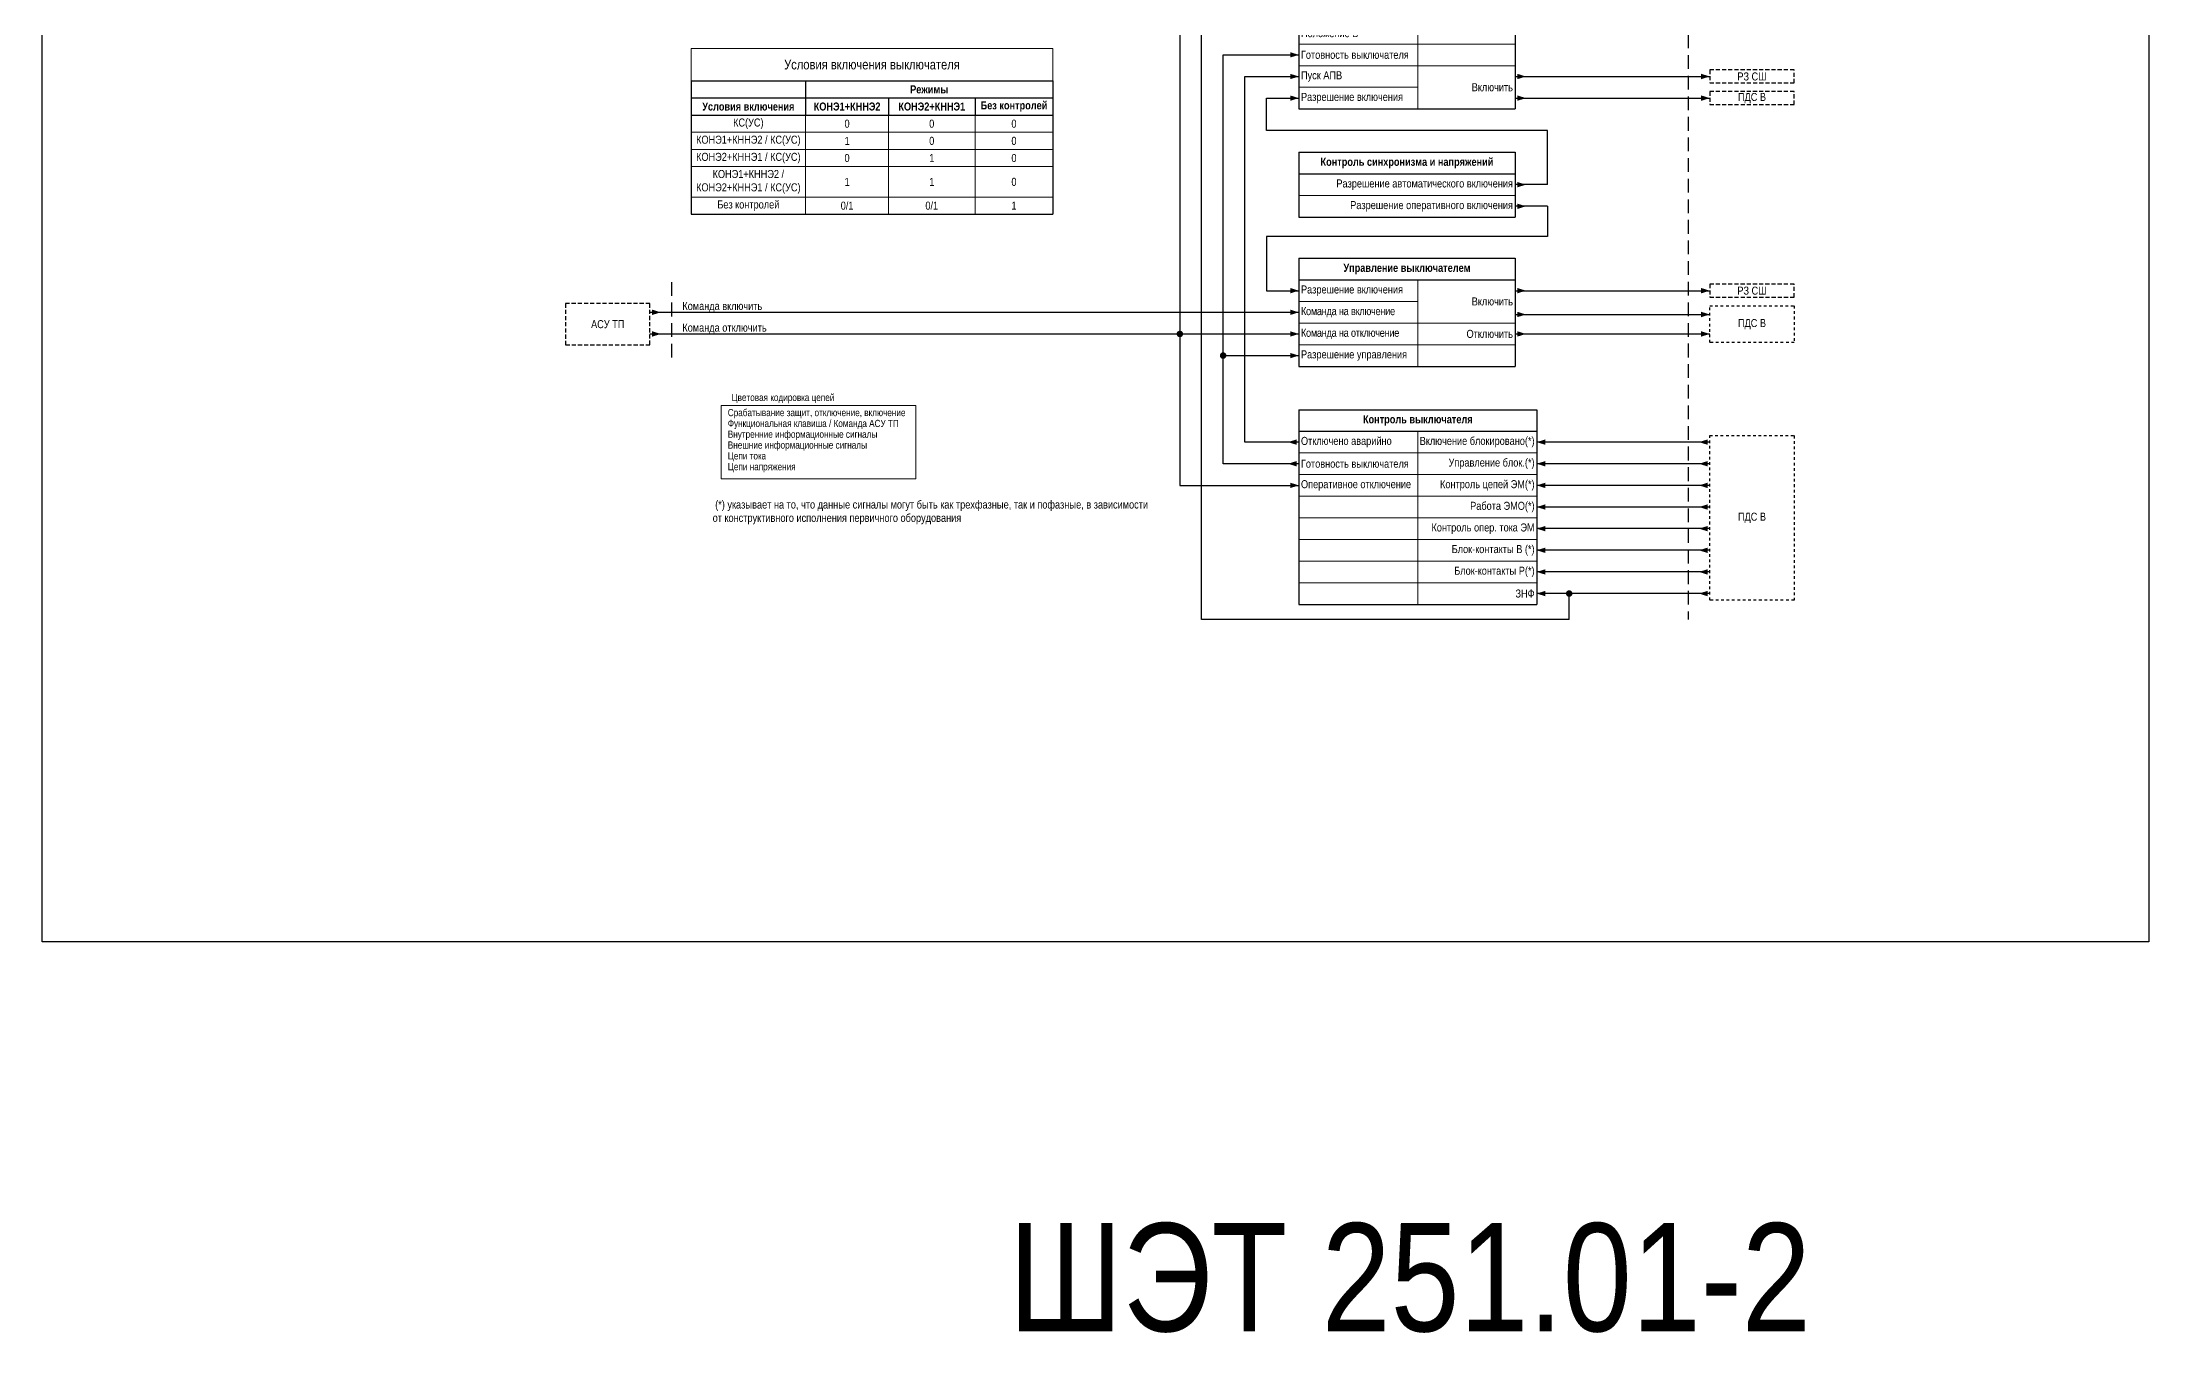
# Model space of a CAD drawing. Header units: millimetres. Extents: x 559 to 4268, y -3459 to 3336.
# Drawn here: x 559 to 1533, y -1572 to -975 of the extents above; entities that cross this region are included whole.
import ezdxf
from ezdxf.enums import TextEntityAlignment as Align

# ---------------------------------------------------------------- set-up
doc = ezdxf.new("R2010")
doc.units = ezdxf.units.MM
doc.linetypes.add('JIS_02_1.2', pattern=[2.5, 1.25, -1.25])
doc.linetypes.add('штриховая2', pattern=[9.525, 6.35, -3.175])
for name, color, linetype, lineweight in [('Основная', 7, 'Continuous', 30), ('Отключение_включение', 1, 'Continuous', 30), ('Тонкая', 7, 'Continuous', 18), ('Цепи внешние', 84, 'Continuous', 30), ('Цепи внутренние', 5, 'Continuous', 30), ('Цепи ТН', 200, 'Continuous', 30), ('Цепи ТТ', 23, 'Continuous', 30), ('Цепь - ФК и АСУ', 132, 'Continuous', 30)]:
    doc.layers.add(name, color=color, linetype=linetype, lineweight=lineweight)
doc.styles.add('Narrow', font='ARIALN.TTF')
doc.styles.add('Табл дан', font='ARIALN.TTF')
doc.styles.add('Табл загол', font='ARIALNB.TTF')
doc.styles.add('Табл назв', font='ARIALN.TTF')

# ---------------------------------------------------------------- blocks, each defined once
blk = doc.blocks.new('*T62')
at = {"layer": 'Основная', "color": 0, "linetype": 'ByBlock', "lineweight": -2, "transparency": 16777216}
for p, q in [((0, 0), (100, 0)), ((0, 0), (0, -10)), ((100, 0), (100, -10))]:
    blk.add_line(p, q, dxfattribs=at)
at = {"layer": 'Основная', "color": 0, "linetype": 'ByBlock', "lineweight": 30, "transparency": 16777216}
for p, q in [((0, -10), (100, -10)), ((0, -10), (0, -82)), ((100, -10), (100, -82)), ((0, -82), (100, -82))]:
    blk.add_line(p, q, dxfattribs=at)
at = {"layer": 'Основная', "color": 0, "linetype": 'ByBlock', "lineweight": 18, "transparency": 16777216}
for p, q in [((55, -10), (55, -82)), ((0, -42), (100, -42)), ((0, -52), (100, -52)), ((0, -62), (100, -62)), ((0, -72), (55, -72))]:
    blk.add_line(p, q, dxfattribs=at)
at = {"layer": 'Основная', "color": 0, "transparency": 16777216, "char_height": 3.7}
for s, insert, width, attachment_point, style in [('{\\C256;АПВ}', (50, -5), 97, 5, 'Табл загол'), ('Запрет', (1, -26), 53, 4, 'Табл дан'), ('Положение В', (1, -47), 53, 4, 'Табл дан'), ('Готовность выключателя', (1, -57), 53, 4, 'Табл дан'), ('Пуск АПВ', (1, -67), 53, 4, 'Табл дан'), ('Разрешение включения  ', (1, -77), 53, 4, 'Табл дан'), ('Включить', (99, -72), 43, 6, 'Табл дан')]:
    blk.add_mtext(s, dxfattribs=dict(at, insert=insert, width=width, attachment_point=attachment_point, style=style))
blk = doc.blocks.new('*T63')
at = {"layer": 'Основная', "color": 0, "linetype": 'ByBlock', "lineweight": -2, "transparency": 16777216}
for p, q in [((0, 0), (110, 0)), ((0, 0), (0, -10)), ((110, 0), (110, -10))]:
    blk.add_line(p, q, dxfattribs=at)
at = {"layer": 'Основная', "color": 0, "linetype": 'ByBlock', "lineweight": 30, "transparency": 16777216}
for p, q in [((0, -10), (110, -10)), ((0, -10), (0, -90)), ((110, -10), (110, -90)), ((0, -90), (110, -90))]:
    blk.add_line(p, q, dxfattribs=at)
at = {"layer": 'Основная', "color": 0, "linetype": 'ByBlock', "lineweight": 18, "transparency": 16777216}
for p, q in [((55, -10), (55, -90)), ((0, -20), (110, -20)), ((0, -30), (110, -30)), ((0, -40), (110, -40)), ((0, -50), (110, -50)), ((0, -60), (110, -60)), ((0, -70), (110, -70)), ((0, -80), (110, -80))]:
    blk.add_line(p, q, dxfattribs=at)
at = {"layer": 'Основная', "color": 0, "transparency": 16777216, "char_height": 3.7}
for s, insert, width, attachment_point, style in [('Контроль выключателя', (55, -5), 107, 5, 'Табл загол'), ('Отключено аварийно', (1, -15), 53, 4, 'Табл дан'), ('Включение блокировано(*)', (109, -15), 53, 6, 'Табл дан'), ('Готовность выключателя', (1, -25), 53, 4, 'Табл дан'), ('Управление блок.(*)', (109, -25), 53, 6, 'Табл дан'), ('Оперативное отключение', (1, -35), 53, 4, 'Табл дан'), ('Контроль цепей ЭМ(*)', (109, -35), 53, 6, 'Табл дан'), ('Работа ЭМО(*) ', (109, -45), 53, 6, 'Табл дан'), ('Контроль опер. тока ЭМ', (109, -55), 53, 6, 'Табл дан'), ('Блок-контакты В (*)', (109, -65), 53, 6, 'Табл дан'), ('Блок-контакты Р(*)', (109, -75), 53, 6, 'Табл дан'), ('ЗНФ', (109, -85), 53, 6, 'Табл дан')]:
    blk.add_mtext(s, dxfattribs=dict(at, insert=insert, width=width, attachment_point=attachment_point, style=style))
blk = doc.blocks.new('Point')
at = {"layer": 'Основная', "color": 0, "const_width": 1.5}
blk.add_lwpolyline([(-0.75, 0, 1), (0.75, 0, 1)], format="xyb", close=True, dxfattribs=at)
blk = doc.blocks.new('*T71')
at = {"layer": 'Основная', "color": 0, "linetype": 'ByBlock', "lineweight": -2, "transparency": 16777216}
for p, q in [((0, 0), (100, 0)), ((0, 0), (0, -10)), ((100, 0), (100, -10))]:
    blk.add_line(p, q, dxfattribs=at)
at = {"layer": 'Основная', "color": 0, "linetype": 'ByBlock', "lineweight": 30, "transparency": 16777216}
for p, q in [((0, -10), (100, -10)), ((0, -10), (0, -50)), ((100, -10), (100, -50)), ((0, -50), (100, -50))]:
    blk.add_line(p, q, dxfattribs=at)
at = {"layer": 'Основная', "color": 0, "linetype": 'ByBlock', "lineweight": 18, "transparency": 16777216}
for p, q in [((55, -10), (55, -50)), ((0, -20), (55, -20)), ((0, -30), (100, -30)), ((0, -40), (100, -40))]:
    blk.add_line(p, q, dxfattribs=at)
at = {"layer": 'Основная', "color": 0, "transparency": 16777216, "char_height": 3.7}
for s, insert, width, attachment_point, style in [('Управление выключателем', (50, -5), 97, 5, 'Табл загол'), ('Разрешение включения', (1, -15), 53, 4, 'Табл дан'), ('Включить', (99, -20), 43, 6, 'Табл дан'), ('{\\T0.95;Команда на включение}', (1, -25), 53, 4, 'Табл дан'), ('{\\T0.95;Команда на отключение}', (1, -35), 53, 4, 'Табл дан'), ('Отключить', (99, -35), 43, 6, 'Табл дан'), ('Разрешение управления', (1, -45), 53, 4, 'Табл дан')]:
    blk.add_mtext(s, dxfattribs=dict(at, insert=insert, width=width, attachment_point=attachment_point, style=style))
blk = doc.blocks.new('*T92')
at = {"layer": 'Defpoints', "color": 8, "linetype": 'ByBlock', "lineweight": 0, "transparency": 16777216}
for p, q in [((0, 0), (167.3, 0)), ((0, 0), (0, -15)), ((167.3, 0), (167.3, -15))]:
    blk.add_line(p, q, dxfattribs=at)
at = {"layer": 'Основная', "color": 0, "linetype": 'ByBlock', "lineweight": -2, "transparency": 16777216}
for p, q in [((0, -15), (167.3, -15)), ((0, -15), (0, -30.87)), ((53, -15), (53, -30.87)), ((167.3, -15), (167.3, -30.87)), ((0, -22.93), (167.3, -22.93)), ((91.3, -22.93), (91.3, -30.87)), ((131.3, -22.93), (131.3, -30.87))]:
    blk.add_line(p, q, dxfattribs=at)
at = {"layer": 'Основная', "color": 0, "linetype": 'ByBlock', "lineweight": 30, "transparency": 16777216}
for p, q in [((0, -30.87), (167.3, -30.87)), ((0, -30.87), (0, -76.69)), ((167.3, -30.87), (167.3, -76.69)), ((0, -76.69), (167.3, -76.69))]:
    blk.add_line(p, q, dxfattribs=at)
at = {"layer": 'Основная', "color": 0, "linetype": 'ByBlock', "lineweight": 18, "transparency": 16777216}
for p, q in [((0, -38.8), (167.3, -38.8)), ((53, -30.87), (53, -76.69)), ((91.3, -30.87), (91.3, -76.69)), ((131.3, -30.87), (131.3, -76.69)), ((0, -46.73), (167.3, -46.73)), ((0, -54.67), (167.3, -54.67)), ((0, -68.75), (167.3, -68.75))]:
    blk.add_line(p, q, dxfattribs=at)
at = {"layer": 'Основная', "color": 0, "transparency": 16777216, "attachment_point": 5}
for s, insert, char_height, width, style in [('Условия включения выключателя', (83.65, -7.5), 4.5, 164.3, 'Табл назв'), ('Режимы', (110.15, -18.97), 3.7, 111.3, 'Табл загол'), ('Условия включения', (26.5, -26.9), 3.7, 50, 'Табл загол'), ('КОНЭ1+КННЭ2', (72.15, -26.9), 3.7, 35.3, 'Табл загол'), ('КОНЭ2+КННЭ1', (111.3, -26.9), 3.7, 37, 'Табл загол'), ('{\\C256;Без контролей}', (149.3, -26.9), 3.7, 33, 'Табл загол'), ('КС(УС)', (26.5, -34.83), 3.7, 51, 'Табл дан'), ('0', (72.15, -34.83), 3.7, 36.3, 'Табл дан'), ('0', (111.3, -34.83), 3.7, 38, 'Табл дан'), ('0', (149.3, -34.83), 3.7, 34, 'Табл дан'), ('КОНЭ1+КННЭ2 / КС(УС)', (26.5, -42.77), 3.7, 51, 'Табл дан'), ('КОНЭ2+КННЭ1 / КС(УС)', (26.5, -50.7), 3.7, 51, 'Табл дан'), ('1', (72.15, -42.77), 3.7, 36.3, 'Табл дан'), ('0', (111.3, -42.77), 3.7, 38, 'Табл дан'), ('0', (149.3, -42.77), 3.7, 34, 'Табл дан'), ('КОНЭ1+КННЭ2 / КОНЭ2+КННЭ1 / КС(УС)', (26.5, -61.71), 3.7, 51, 'Табл дан'), ('0', (72.15, -50.7), 3.7, 36.3, 'Табл дан'), ('1', (111.3, -50.7), 3.7, 38, 'Табл дан'), ('0', (149.3, -50.7), 3.7, 34, 'Табл дан'), ('1', (72.15, -61.71), 3.7, 36.3, 'Табл дан'), ('1', (111.3, -61.71), 3.7, 38, 'Табл дан'), ('0', (149.3, -61.71), 3.7, 34, 'Табл дан'), ('Без контролей', (26.5, -72.72), 3.7, 51, 'Табл дан'), ('\\A1;{\\H1x;0/1}', (72.15, -72.72), 3.7, 36.3, 'Табл дан'), ('\\A1;{\\H1x;0/1}', (111.3, -72.72), 3.7, 38, 'Табл дан'), ('1', (149.3, -72.72), 3.7, 34, 'Табл дан')]:
    blk.add_mtext(s, dxfattribs=dict(at, insert=insert, char_height=char_height, width=width, style=style))
blk = doc.blocks.new('*T122')
at = {"layer": 'Основная', "color": 0, "linetype": 'ByBlock', "lineweight": -2, "transparency": 16777216}
for p, q in [((0, 0), (100, 0)), ((0, 0), (0, -10)), ((100, 0), (100, -10))]:
    blk.add_line(p, q, dxfattribs=at)
at = {"layer": 'Основная', "color": 0, "linetype": 'ByBlock', "lineweight": 30, "transparency": 16777216}
for p, q in [((0, -10), (100, -10)), ((0, -10), (0, -30)), ((100, -10), (100, -30)), ((0, -30), (100, -30))]:
    blk.add_line(p, q, dxfattribs=at)
at = {"layer": 'Основная', "color": 0, "linetype": 'ByBlock', "lineweight": 18, "transparency": 16777216}
blk.add_line((0, -20), (100, -20), dxfattribs=at)
at = {"layer": 'Основная', "color": 0, "transparency": 16777216, "char_height": 3.7}
for s, insert, width, attachment_point, style in [('{\\C256;Контроль синхронизма и напряжений}', (50, -5), 97, 5, 'Табл загол'), ('Разрешение автоматического включения', (99, -15), 98, 6, 'Табл дан'), ('Разрешение оперативного включения', (99, -25), 98, 6, 'Табл дан')]:
    blk.add_mtext(s, dxfattribs=dict(at, insert=insert, width=width, attachment_point=attachment_point, style=style))

msp = doc.modelspace()

# ---------------------------------------------------------------- linework, layer by layer
at = {"layer": 'Основная', "color": 1}
msp.add_lwpolyline([(559, -251), (1533, -251), (1533, -1391), (559, -1391)], close=True, dxfattribs=at)
at = {"layer": 'Отключение_включение'}
for points in [[(1085, -950), (1085, -1180)], [(840, -1100), (1140, -1100)], [(1085, -1180), (1140, -1180)]]:
    msp.add_lwpolyline(points, dxfattribs=at)
at = {"layer": 'Отключение_включение', "ltscale": 0.3}
for points in [[(1245, -1001, 0, 2.5, 0), (1241, -1001, 0, 0, 0)], [(1330, -1001, 0, 2.5, 0), (1326, -1001, 0, 0, 0)], [(845, -1100, 0, 2.5, 0), (841, -1100, 0, 0, 0)], [(1140, -1100, 0, 2.5, 0), (1136, -1100, 0, 0, 0)], [(1245, -1101, 0, 2.5, 0), (1241, -1101, 0, 0, 0)], [(1330, -1101, 0, 2.5, 0), (1326, -1101, 0, 0, 0)], [(845, -1110, 0, 2.5, 0), (841, -1110, 0, 0, 0)], [(1140, -1110, 0, 2.5, 0), (1136, -1110, 0, 0, 0)], [(1245, -1110, 0, 2.5, 0), (1241, -1110, 0, 0, 0)], [(1330, -1110, 0, 2.5, 0), (1326, -1110, 0, 0, 0)], [(1140, -1180, 0, 2.5, 0), (1136, -1180, 0, 0, 0)]]:
    msp.add_lwpolyline(points, format="xyseb", dxfattribs=at)
for points in [[(1240, -1001), (1330, -1001)], [(840, -1110), (1140, -1110)], [(1240, -1101), (1330, -1101)], [(1240, -1110), (1330, -1110)]]:
    msp.add_lwpolyline(points, dxfattribs=at)
at = {"layer": 'Тонкая', "ltscale": 0.3}
msp.add_lwpolyline([(873, -1143), (963, -1143), (963, -1177), (873, -1177)], close=True, dxfattribs=at)
at = {"layer": 'Цепи внешние'}
for points in [[(1095, -1242), (1095, -956)], [(1330, -1230), (1250, -1230)], [(1265, -1242), (1265, -1230)]]:
    msp.add_lwpolyline(points, dxfattribs=at)
at = {"layer": 'Цепи внешние', "ltscale": 0.3}
for points in [[(1245, -991, 0, 2.5, 0), (1241, -991, 0, 0, 0)], [(1330, -991, 0, 2.5, 0), (1326, -991, 0, 0, 0)], [(1245, -1090, 0, 2.5, 0), (1241, -1090, 0, 0, 0)], [(1330, -1090, 0, 2.5, 0), (1326, -1090, 0, 0, 0)], [(1250, -1160, 0, 2.5, 0), (1254, -1160, 0, 0, 0)], [(1325, -1160, 0, 2.5, 0), (1329, -1160, 0, 0, 0)], [(1250, -1170, 0, 2.5, 0), (1254, -1170, 0, 0, 0)], [(1325, -1170, 0, 2.5, 0), (1329, -1170, 0, 0, 0)], [(1250, -1180, 0, 2.5, 0), (1254, -1180, 0, 0, 0)], [(1325, -1180, 0, 2.5, 0), (1329, -1180, 0, 0, 0)], [(1250, -1190, 0, 2.5, 0), (1254, -1190, 0, 0, 0)], [(1325, -1190, 0, 2.5, 0), (1329, -1190, 0, 0, 0)], [(1250, -1200, 0, 2.5, 0), (1254, -1200, 0, 0, 0)], [(1325, -1200, 0, 2.5, 0), (1329, -1200, 0, 0, 0)], [(1250, -1210, 0, 2.5, 0), (1254, -1210, 0, 0, 0)], [(1325, -1210, 0, 2.5, 0), (1329, -1210, 0, 0, 0)], [(1250, -1220, 0, 2.5, 0), (1254, -1220, 0, 0, 0)], [(1325, -1220, 0, 2.5, 0), (1329, -1220, 0, 0, 0)], [(1250, -1230, 0, 2.5, 0), (1254, -1230, 0, 0, 0)], [(1325, -1230, 0, 2.5, 0), (1329, -1230, 0, 0, 0)]]:
    msp.add_lwpolyline(points, format="xyseb", dxfattribs=at)
for points in [[(1240, -991), (1330, -991)], [(1240, -1090), (1330, -1090)], [(1330, -1160), (1250, -1160)], [(1330, -1170), (1250, -1170)], [(1330, -1180), (1330, -1180), (1330, -1180), (1250, -1180)], [(1330, -1190), (1330, -1190), (1330, -1190), (1250, -1190)], [(1330, -1200), (1330, -1200), (1330, -1200), (1250, -1200)], [(1330, -1210), (1330, -1210), (1330, -1210), (1250, -1210)], [(1330, -1220), (1330, -1220), (1330, -1220), (1250, -1220)], [(1265, -1242), (1095, -1242)]]:
    msp.add_lwpolyline(points, dxfattribs=at)
at = {"layer": 'Цепи внешние', "linetype": 'штриховая2', "ltscale": 0.3}
for points in [[(1369, -988), (1330, -988), (1330, -994), (1369, -994)], [(1369, -998), (1330, -998), (1330, -1004), (1369, -1004)], [(1369, -1087), (1330, -1087), (1330, -1093), (1369, -1093)], [(840, -1096), (801, -1096), (801, -1115), (840, -1115)]]:
    msp.add_lwpolyline(points, close=True, dxfattribs=at)
at = {"layer": 'Цепи внешние', "linetype": 'JIS_02_1.2'}
for points in [[(1330, -1097), (1369, -1097), (1369, -1114), (1330, -1114)], [(1330, -1157), (1369, -1157), (1369, -1233), (1330, -1233)]]:
    msp.add_lwpolyline(points, close=True, dxfattribs=at)
at = {"layer": 'Цепи внутренние'}
for p, q in [((1255, -1041), (1240, -1041)), ((1255, -1051), (1240, -1051))]:
    msp.add_line(p, q, dxfattribs=at)
at = {"layer": 'Цепи внутренние', "linetype": 'штриховая2'}
for points in [[(1320, -743), (1320, -1242)], [(850, -1086), (850, -1122)]]:
    msp.add_lwpolyline(points, dxfattribs=at)
at = {"layer": 'Цепи внутренние', "ltscale": 0.3}
for points in [[(1105, -1170), (1105, -981)], [(1115, -1160), (1115, -991)], [(1105, -1120), (1140, -1120)], [(1140, -1160), (1115, -1160)], [(1140, -1170), (1105, -1170)]]:
    msp.add_lwpolyline(points, dxfattribs=at)
at = {"layer": 'Цепи внутренние'}
for points in [[(1105, -981), (1140, -981)], [(1115, -991), (1140, -991)], [(1125, -1016), (1125, -1001)], [(1125, -1001), (1140, -1001)], [(1255, -1016), (1125, -1016)], [(1255, -1041), (1255, -1016)], [(1255, -1051), (1255, -1065)], [(1255, -1065), (1125, -1065)], [(1125, -1065), (1125, -1090)], [(1125, -1090), (1140, -1090)]]:
    msp.add_lwpolyline(points, dxfattribs=at)
at = {"layer": 'Цепи внутренние', "ltscale": 0.3}
for points in [[(1140, -981, 0, 2.5, 0), (1136, -981, 0, 0, 0)], [(1140, -991, 0, 2.5, 0), (1136, -991, 0, 0, 0)], [(1140, -1001, 0, 2.5, 0), (1136, -1001, 0, 0, 0)], [(1245, -1041, 0, 2.5, 0), (1241, -1041, 0, 0, 0)], [(1245, -1051, 0, 2.5, 0), (1241, -1051, 0, 0, 0)], [(1140, -1090, 0, 2.5, 0), (1136, -1090, 0, 0, 0)], [(1140, -1120, 0, 2.5, 0), (1136, -1120, 0, 0, 0)], [(1135, -1160, 0, 2.5, 0), (1139, -1160, 0, 0, 0)], [(1135, -1170, 0, 2.5, 0), (1139, -1170, 0, 0, 0)]]:
    msp.add_lwpolyline(points, format="xyseb", dxfattribs=at)

# ---------------------------------------------------------------- block references
for name, p in [('*T62', (1140, -924)), ('*T92', (859, -978)), ('*T122', (1139.99, -1026)), ('*T71', (1140, -1075)), ('*T63', (1140, -1145))]:
    msp.add_blockref(name, p)
at = {"layer": 'Отключение_включение'}
msp.add_blockref('Point', (1085, -1110), dxfattribs=at)
at = {"layer": 'Цепи внешние'}
msp.add_blockref('Point', (1265, -1230), dxfattribs=at)
at = {"layer": 'Цепи внутренние'}
msp.add_blockref('Point', (1105, -1120), dxfattribs=at)

# ---------------------------------------------------------------- texts
at = {"layer": 'Основная', "style": 'Narrow'}
msp.add_text('Цветовая кодировка цепей', height=3.3, dxfattribs=at).set_placement((901.5, -1141), align=Align.CENTER)
at = {"layer": 'Основная', "color": 2, "style": 'Narrow'}
msp.add_text('ШЭТ 251.01-2', height=50, dxfattribs=at).set_placement((1006, -1571))
at = {"layer": 'Основная', "char_height": 3.7, "style": 'Narrow'}
for s, insert, width, attachment_point in [('РЗ СШ', (1349.5, -991), 39, 5), ('ПДС В', (1349.5, -1001), 39, 5), ('РЗ СШ', (1349.5, -1090), 39, 5), ('Команда включить', (855, -1100), 62, 7), ('АСУ ТП', (820.5, -1105.5), 39, 5), ('Команда отключить', (855, -1110), 76, 7), ('ПДС В', (1349.5, -1105.5), 39, 5), (' (*) указывает на то, что данные сигналы могут быть как трехфазные, так и пофазные, в зависимости от конструктивного исполнения первичного оборудования', (869, -1187), 203, 1), ('ПДС В', (1349.5, -1195), 39, 5)]:
    msp.add_mtext(s, dxfattribs=dict(at, insert=insert, width=width, attachment_point=attachment_point))
at = {"layer": 'Отключение_включение', "style": 'Narrow'}
msp.add_text('Срабатывание защит, отключение, включение', height=3.3, dxfattribs=at).set_placement((876, -1148))
at = {"layer": 'Цепи внешние', "style": 'Narrow'}
msp.add_text('Внешние информационные сигналы', height=3.3, dxfattribs=at).set_placement((876, -1163))
at = {"layer": 'Цепи внутренние', "style": 'Narrow'}
msp.add_text('Внутренние информационные сигналы', height=3.3, dxfattribs=at).set_placement((876, -1158))
at = {"layer": 'Цепи ТН', "style": 'Narrow'}
msp.add_text('Цепи напряжения', height=3.3, dxfattribs=at).set_placement((876, -1173))
at = {"layer": 'Цепи ТТ', "style": 'Narrow'}
msp.add_text('Цепи тока', height=3.3, dxfattribs=at).set_placement((876, -1168))
at = {"layer": 'Цепь - ФК и АСУ', "style": 'Narrow'}
msp.add_text('Функциональная клавиша / Команда АСУ ТП', height=3.3, dxfattribs=at).set_placement((876, -1153))

doc.saveas('drawing.dxf')
